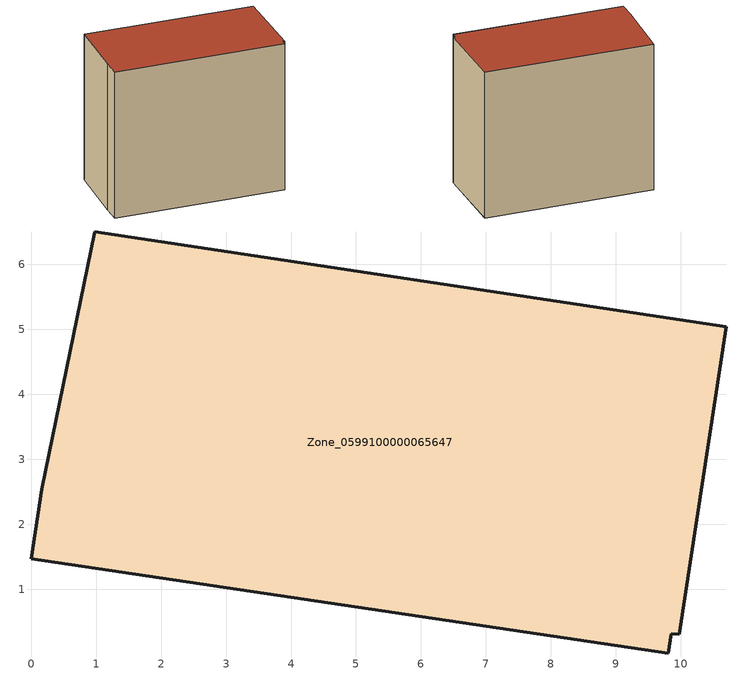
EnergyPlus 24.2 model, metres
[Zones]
Zone_0599100000065647
 floor ground (C_G): 9.98,0.31 9.86,0.32 9.81,0.02 0,1.47 0.16,2.54 0.98,6.5 10.7,5.04 z0
 wall outside (C_F): 0.98,6.5 0.16,2.54 0,1.47 9.81,0.02 9.86,0.32 9.98,0.31 10.7,5.04 0.98,6.5 z0:8.75
 roof outside (C_R): 9.86,0.32 9.98,0.31 10.7,5.04 0.98,6.5 0.16,2.54 0,1.47 9.81,0.02 z8.75
[BUILDING]
Pand.0599100000065647: North Axis=0; Terrain=City; Loads Convergence Tolerance Value=0.04; Temperature Convergence Tolerance Value=0.4; Solar Distribution=FullExterior; Maximum Number of Warmup Days=25; Minimum Number of Warmup Days=1
[Site:Location]
Rotterdam.The.Hague.AP_ZH_NLD Design_Conditions: Latitude=51.96; Longitude=4.45; Time Zone=1; Elevation=-4.5
[SITE:GROUNDTEMPERATURE:BUILDINGSURFACE]
18, 18, 18, 18, 18, 18, 18, 18, 18, 18, 18, 18
[MATERIAL] Thermal Absorptance=0.9; Solar Absorptance=0.7; Visible Absorptance=0.7
Name | Roughness | Thickness | Conductivity | Density | Specific Heat
G.TI.1975-1991 | MediumSmooth | 0.15 | 0.288461 | 540 | 1210
F.TI.1975-1991 | Rough | 0.3 | 0.230769 | 1920 | 840
R.TI.1975-1991 | MediumRough | 0.2 | 0.153846 | 1500 | 1000
[CONSTRUCTION]
C_G: G.TI.1975-1991
C_F: F.TI.1975-1991
C_R: R.TI.1975-1991
[ZONE]
Zone_0599100000065647: Type=1; Multiplier=1; Ceiling Height=Autocalculate; Volume=Autocalculate; Floor Area=autocalculate; Part of Total Floor Area=Yes
[ZONEINFILTRATION:DESIGNFLOWRATE]
Infil_Zone_0599100000065647: Zone or ZoneList or Space or SpaceList=Zone_0599100000065647; Schedule=AlwaysOn; Design Flow Rate Calculation Method=Flow/Area; Flow Rate per Floor Area=0.003; Constant Term Coefficient=1; Temperature Term Coefficient=0; Velocity Term Coefficient=0; Velocity Squared Term Coefficient=0
[HVACTEMPLATE:ZONE:IDEALLOADSAIRSYSTEM]
Zone_0599100000065647: Maximum Heating Supply Air Temperature=50; Minimum Cooling Supply Air Temperature=13; Maximum Heating Supply Air Humidity Ratio=0.0156; Minimum Cooling Supply Air Humidity Ratio=0.0077; Heating Limit=NoLimit; Cooling Limit=NoLimit; Dehumidification Control Type=ConstantSensibleHeatRatio; Cooling Sensible Heat Ratio=0.7; Dehumidification Setpoint=60; Humidification Control Type=None; Humidification Setpoint=30; Outdoor Air Method=None; Outdoor Air Flow Rate per Person=0.00944; Outdoor Air Flow Rate per Zone Floor Area=0; Outdoor Air Flow Rate per Zone=0; Demand Controlled Ventilation Type=None; Outdoor Air Economizer Type=NoEconomizer; Heat Recovery Type=None; Sensible Heat Recovery Effectiveness=0.7; Latent Heat Recovery Effectiveness=0.65
[ZONECONTROL:THERMOSTAT]
ThermostatControl_Zone_0599100000065647: Zone or ZoneList=Zone_0599100000065647; Control Type Schedule=DualSetpointControlType; Control 1=Thermostat_Zone_0599100000065647; Temperature Difference Between Cutout And Setpoint=0
[THERMOSTATSETPOINT:DUALSETPOINT]
Thermostat_Zone_0599100000065647: Heating Setpoint Temperature Schedule=HeatingSetpoint_Zone_0599100000065647; Cooling Setpoint Temperature Schedule=CoolingSetpoint_Zone_0599100000065647
[SCHEDULE:COMPACT]
HeatingSetpoint_Zone_0599100000065647: Through: 12/31, For: AllDays, Until: 24:00, 21
CoolingSetpoint_Zone_0599100000065647: Through: 12/31, For: AllDays, Until: 24:00, 24
DualSetpointControlType: Through: 12/31, For: AllDays, Until: 24:00, 4
AlwaysOn: Through: 12/31, For: AllDays, Until: 24:00, 1
